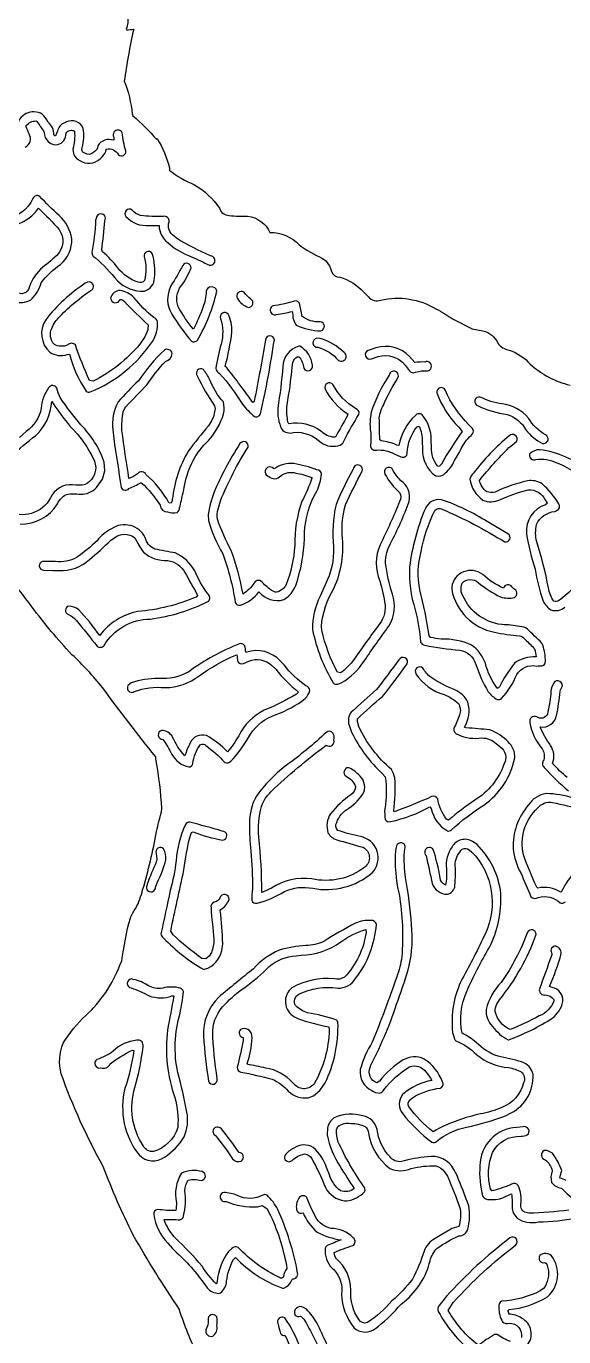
# Model space of a CAD drawing. Extents: x 1.4 to 96.1, y 1 to 80.1.
# Drawn here: x 26.88 to 30.58, y 17.11 to 26.14 of the extents above; entities that cross this region are included whole.
import ezdxf

# ---------------------------------------------------------------- set-up
doc = ezdxf.new("R2010")
doc.units = 0
doc.linetypes.add('0', pattern=[0])
doc.layers.add('1', color=7, linetype='0')

msp = doc.modelspace()

# ---------------------------------------------------------------- linework, layer by layer
at = {"layer": '1'}
msp.add_line((29.018742, 23.874741), (29.018721, 23.874695), dxfattribs=at)
for points in [[(27.573996, 26.211836, -0.136715), (27.565586, 26.123505), (27.56633, 26.118622, 0.022828), (27.616455, 26.122543, 0.021936), (27.551828, 25.763855, -0.074133), (27.605558, 25.538834), (27.61096, 25.525925, -0.034416), (27.775463, 25.362061), (27.776585, 25.365555), (27.776264, 25.369781), (27.778543, 25.368225, -0.068359), (27.863665, 25.166336), (27.863527, 25.156525), (27.860426, 25.15126, 0.065765), (28.036047, 25.050537, -0.106615), (28.208355, 24.889069, 0.341248), (28.274265, 24.838654, 0.035275), (28.402304, 24.834045, -0.26087), (28.556194, 24.721115, -0.21022), (28.757906, 24.636108, 0.0537), (28.917889, 24.54274, -0.211131), (28.979578, 24.45137, 0.297869), (29.037178, 24.41246, -0.147378), (29.201176, 24.310837), (29.235268, 24.277603, 0.310414), (29.319668, 24.254028, -0.197984), (29.70063, 24.194931, -0.034223), (29.819225, 24.12236), (29.950712, 24.057587), (30.024897, 24.042953, -0.232109), (30.127592, 23.957962, 0.186867), (30.206472, 23.909744, -0.133655), (30.350386, 23.813843, 0.128986), (30.625219, 23.66925, -0.207)], [(26.868809, 25.308853, 0.444229), (26.89501, 25.400482, -0.037834), (26.873425, 25.456589, -0.242244), (26.943722, 25.490005), (26.948982, 25.486603, -0.003626), (27.000141, 25.411652, 0.462424), (27.091066, 25.326843, 0.345297), (27.149811, 25.405321, -0.418769), (27.20825, 25.419632, -0.081914), (27.197704, 25.295425, 0.216633), (27.224771, 25.229507), (27.26025, 25.208847, 0.345736), (27.39817, 25.242279, 0.199873), (27.427147, 25.29538, -0.362128), (27.51083, 25.256195, 0.6894), (27.562422, 25.283615, -0.047567), (27.536224, 25.409409, 1.012296), (27.478489, 25.379425, -0.058612), (27.478624, 25.356613, 0.365388), (27.368525, 25.318741, -0.287198), (27.341902, 25.275482, -0.390208), (27.28006, 25.268162, -0.512257), (27.261812, 25.305817, 0.111752), (27.268559, 25.43927, 0.419608), (27.152411, 25.483101), (27.138857, 25.477827, 0.250154), (27.090605, 25.420025), (27.083851, 25.404003), (27.077021, 25.388016, -0.561578), (27.066801, 25.395432, 0.195906), (27.027094, 25.482315, 0.055014), (26.985699, 25.537476, 0.53183), (26.8106, 25.45137, 0.054291)], [(26.787695, 24.243118, 0.191928), (26.906807, 24.256653, 0.138841), (26.978323, 24.374069, -0.087755), (27.112614, 24.501099, 0.220093), (27.190319, 24.678146, 0.170771), (27.102375, 24.837418, -0.023384), (26.967859, 24.971664, 0.481839), (26.921759, 24.955429, -0.282898), (26.729586, 24.819815)], [(26.726608, 24.756622, 0.214185), (26.960541, 24.887939, -0.024686), (27.102667, 24.741486, -0.361575), (27.086594, 24.563309, -0.014791), (26.973175, 24.467819, 0.129025), (26.890654, 24.328232, -0.507195), (26.796669, 24.318008, -0.069216)], [(26.833998, 22.710051, 0.271838), (27.091166, 22.851044, -0.165432), (27.152035, 22.914383, -0.097345), (27.249376, 22.916016, 0.223253), (27.359715, 22.963242), (27.400917, 23.019379), (27.417011, 23.078094), (27.41217, 23.138504, 0.11839), (27.252153, 23.3939, -0.030141), (27.109135, 23.583847, -0.068944), (27.087145, 23.648438, 0.59652), (27.029974, 23.650055, 0.144644), (26.97863, 23.508789, -0.1945), (26.875412, 23.349197), (26.828079, 23.307983, 0.060798)], [(26.626011, 23.017563, -0.062366), (26.941032, 23.321392, 0.199056), (27.050932, 23.556641), (27.054541, 23.554306, 0.054369), (27.227116, 23.331696, -0.073336), (27.345934, 23.14473), (27.354578, 23.100479, -0.285827), (27.281887, 22.983429, -0.11424), (27.194935, 22.98201, 0.314948), (27.043079, 22.891876, -0.423489), (26.744036, 22.803263, -0.120133)], [(30.745995, 22.39653, -0.097315), (30.545925, 22.180771, -0.160311), (30.513851, 22.178528, -0.12202), (30.476376, 22.270065, 0.028872), (30.395809, 22.58902, -0.112625), (30.394087, 22.707642, -0.259222), (30.519827, 22.798315), (30.530098, 22.802895, 0.554235), (30.547588, 22.850311, 0.08339), (30.432486, 22.98793, 0.189769), (30.332056, 23.008209, 0.055692), (30.108744, 22.931564, -0.14124), (30.05051, 22.932953, -0.170627), (30.001078, 23.012039, -0.025107), (30.204042, 23.238297, 0.024968), (30.255981, 23.280396, 0.903201), (30.205639, 23.318665, 0.058562), (29.959618, 23.061676, 0.142764), (29.933607, 23.020563, 0.2046), (30.024488, 22.875992, 0.218984), (30.141903, 22.878464, -0.039571), (30.336617, 22.947723, -0.309901), (30.453636, 22.876534, -0.017436), (30.468916, 22.853683), (30.456625, 22.843033, 0.358515), (30.325533, 22.644241, 0.040843), (30.384344, 22.399323, 0.036903), (30.439461, 22.180023, 0.137489), (30.493643, 22.118698, 0.266309), (30.590088, 22.137894, 0.097316)], [(30.754166, 23.073288, 0.148248), (30.417768, 23.222672, 0.226057), (30.347616, 23.193745), (30.346872, 23.191206), (30.346344, 23.188614, 0.595865), (30.390251, 23.155273, -0.15655), (30.534018, 23.132843, -0.127484), (30.77845, 22.958176, -0.114461)], [(28.060629, 16.973923, -0.036169), (27.931255, 17.294205, -0.01521), (27.613201, 17.807587, -0.027947), (27.406689, 18.280441, -0.040897), (27.116207, 18.918808, -0.155666), (27.129757, 19.130463, -0.074651), (27.286737, 19.321503, 0.114139), (27.521444, 19.668091), (27.535437, 19.698868, -0.036979), (27.593424, 19.99353, -0.070127), (27.631596, 20.062378, 0.06723), (27.677828, 20.187637, 0.031005), (27.773487, 20.591324, -0.009912), (27.808834, 20.726044), (27.81115, 20.748718, 0.028056), (27.77072, 21.079063), (27.769478, 21.09211), (27.768326, 21.105167, -0.009805), (27.401211, 21.583435, 0.034527), (27.190735, 21.809937, -0.028742), (26.914946, 22.139771, 0.011318), (26.188459, 23.050674, -0.054543)], [(30.60659, 20.964035, -0.045204), (30.504967, 21.060638, 0.245567), (30.490772, 21.183685, -0.051924), (30.419302, 21.311417, 0.391549), (30.532602, 21.390579, 0.02791), (30.556614, 21.557404, -0.029462), (30.572447, 21.595001, 0.912662), (30.508005, 21.604507, 0.12799), (30.492281, 21.53804, -0.026876), (30.469557, 21.400223, -0.505488), (30.395687, 21.382126, 0.620598), (30.34856, 21.341003, 0.136114), (30.432882, 21.161432, -0.1971), (30.445383, 21.084072, 0.45636), (30.447327, 21.032745, 0.034797), (30.614405, 20.870773, -0.050944)], [(30.647968, 20.821136, 0.071495), (30.461502, 20.852434, 0.212729), (30.338125, 20.773474, 0.190621), (30.233465, 20.471375, 0.099087), (30.285492, 20.304893, 0.001136), (30.35597, 20.140656, 0.401263), (30.406012, 20.136703, -0.255764), (30.557318, 20.099182, 0.324679), (30.593157, 20.106689, 0.008634)], [(30.661924, 20.321671, 0.049587), (30.56739, 20.177612), (30.561689, 20.172134, 0.192469), (30.403688, 20.200836), (30.395456, 20.20668, -0.022705), (30.304216, 20.429962, -0.269772), (30.401941, 20.751123, -0.286524), (30.504143, 20.79071, -0.003715), (30.705555, 20.744247, 0.461067)], [(30.617996, 17.979034, -0.021938), (30.341173, 17.958282), (30.322975, 17.963089, -0.43171), (30.287226, 18.020935, 0.123802), (30.268845, 18.149689, 0.399242), (30.222525, 18.158173, -0.023342), (30.099613, 18.114166), (30.087027, 18.113785), (30.075836, 18.126541, -0.153948), (30.090717, 18.377701, -0.293016), (30.287682, 18.489054, 0.050624), (30.33075, 18.498611, 0.825638), (30.301701, 18.554138), (30.257561, 18.550583, 0.394707), (30.003893, 18.285866, 0.086727), (30.024734, 18.073395, 0.279624), (30.069389, 18.05336, 0.152115), (30.180735, 18.073624), (30.221739, 18.091278, -0.055087), (30.226103, 17.988098, 0.346894), (30.328291, 17.897812, 0.094928), (30.408018, 17.898056, 0.045404), (30.668581, 17.926453, 0.201551)], [(30.599449, 18.184662, 0.086613), (30.555229, 18.199722, -0.02647), (30.568825, 18.253464, 0.081395), (30.503597, 18.371506, 0.214786), (30.447147, 18.390137, 0.722141), (30.454079, 18.327744, -0.170457), (30.502218, 18.250504, 0.149708), (30.49791, 18.170914, 0.222107), (30.565374, 18.132126, 0.031027), (30.670584, 18.038773, -0.4681)], [(30.214077, 17.074615, -0.062285), (30.122463, 17.12204), (30.113747, 17.123032), (30.105099, 17.121552, 0.035516), (29.993858, 17.047928, -0.099353), (29.785604, 17.28746), (29.819088, 17.34256, -0.046379), (30.252068, 17.740967, 0.9182), (30.210987, 17.78775, 0.046035), (29.774029, 17.385986), (29.722666, 17.321136, 0.332846), (29.716497, 17.281555, 0.110772), (29.983324, 16.975754, 0.339189)], [(30.329283, 17.046185, 0.481372), (30.291544, 17.234928, 0.145803), (30.20405, 17.262375, -0.037991), (30.19836, 17.290848), (30.20471, 17.294342, 0.112865), (30.469154, 17.38176, 0.395081), (30.497656, 17.664261, 0.354622), (30.417727, 17.66765, 0.700202), (30.452034, 17.618103, -0.258039), (30.468636, 17.599136, -0.200888), (30.453693, 17.453186), (30.441563, 17.439087), (30.419962, 17.423187, -0.103522), (30.153917, 17.351944, 0.352444), (30.134617, 17.310257, 0.139617), (30.160721, 17.208725, 0.258802), (30.206486, 17.200354, -0.46544), (30.290678, 17.102583, -0.459959)]]:
    msp.add_lwpolyline(points, format="xyb", dxfattribs=at)
for points in [[(28.17137, 24.509796, 0.539147), (28.1472, 24.560944, -0.035677), (27.911877, 24.681534), (27.894979, 24.69603, -0.343163), (27.860664, 24.794882, 0.563212), (27.818779, 24.831268, -0.032242), (27.664026, 24.838211, -0.157228), (27.605305, 24.876066, 0.879635), (27.563286, 24.830475, 0.224211), (27.723228, 24.768921), (27.752254, 24.768738), (27.791555, 24.769135, 0.235796), (27.852533, 24.651215, 0.099503), (28.015862, 24.552994, -0.001615), (28.138721, 24.496368, 0.309722)], [(27.689844, 24.317614, 0.327498), (27.760305, 24.407181, 0.104154), (27.744064, 24.577286, 0.797519), (27.687691, 24.554153, -0.146384), (27.690315, 24.390961, -0.383422), (27.646662, 24.379501, -0.16471), (27.507977, 24.47699, 0.045108), (27.401754, 24.587982), (27.397291, 24.600754, 0.001227), (27.417053, 24.801224, 1.289105), (27.357073, 24.818604), (27.354099, 24.806824, -0.027816), (27.328335, 24.582047, 0.320742), (27.352497, 24.54686, -0.039962), (27.504749, 24.388489, 0.218666)], [(28.034386, 23.967178, 0.205044), (28.055593, 23.979767, 0.082022), (28.189474, 24.317841, 0.800818), (28.115259, 24.315506, -0.113437), (28.092171, 24.203354, -0.040991), (28.027775, 24.053894, -0.041767), (27.923687, 24.207809, -0.268099), (27.943857, 24.352371, 0.06531), (28.012318, 24.476868, 0.777679), (27.954399, 24.494598, -0.026772), (27.873428, 24.354126, 0.263118), (27.87908, 24.1577, 0.032994), (28.015451, 23.970703, 0.157142)], [(27.317413, 23.621552, 0.147531), (27.745926, 23.970331, 0.147824), (27.781067, 24.103998, 0.300743), (27.754282, 24.13501, -0.066121), (27.618263, 24.272995, 0.14453), (27.523458, 24.322159, 0.338108), (27.457491, 24.268204, 0.819887), (27.52268, 24.259125, -0.294702), (27.541681, 24.253464), (27.552376, 24.245773, 0.021436), (27.716967, 24.084442), (27.714346, 24.04921), (27.693455, 24.001572), (27.658995, 23.951035, -0.103869), (27.335844, 23.695526), (27.3127, 23.699707, -0.026766), (27.214184, 23.945755, 0.444478), (27.16127, 23.945572, -0.241749), (27.06955, 23.94928, -0.3177), (27.05176, 24.059875, -0.123999), (27.107763, 24.142349, -0.060567), (27.33127, 24.327757, 0.763456), (27.299019, 24.378799), (27.282757, 24.371246, 0.081593), (27.009586, 24.119431, 0.369297), (27.03775, 23.896057, 0.243284), (27.158453, 23.880447), (27.172712, 23.882813, 0.083274), (27.289225, 23.62669, 0.242367)], [(28.407776, 24.204391, 0.749656), (28.424644, 24.261963, -0.075838), (28.377142, 24.309328, 0.850643), (28.333015, 24.266205, 0.189206)], [(28.776646, 24.144699, 0.045011), (28.759407, 24.233002, 0.407209), (28.716574, 24.245041, -0.054149), (28.577646, 24.216461, 1.00578), (28.6021, 24.15654, 0.033344), (28.708275, 24.176407, -0.15475), (28.712847, 24.13205, -0.037507), (28.732073, 24.088013), (28.737217, 24.083237, 0.117187), (28.907789, 24.043503, 0.850956), (28.902494, 24.104996, -0.18658)], [(28.491577, 23.471252, 0.018267), (28.586363, 23.98175, 0.879991), (28.524229, 23.979431, -0.008203), (28.447386, 23.555817), (28.438166, 23.548769, 0.013182), (28.261219, 23.784817), (28.25444, 23.791563), (28.247541, 23.798187, 0.036093), (28.293798, 24.037796, 0.113404), (28.267937, 24.158264, 0.854871), (28.214563, 24.127213, -0.150739), (28.218908, 23.950195, 0.019461), (28.182249, 23.783585, 0.234943), (28.207876, 23.749725, -0.046431), (28.366295, 23.537704, 0.062498), (28.449047, 23.452667, 0.443856)], [(28.886499, 23.929367, -0.153426), (29.028183, 23.839464, 1.014518), (29.067696, 23.8927, 0.123779), (28.902977, 23.990082), (28.87911, 23.991461, 0.969154)], [(27.956711, 22.925095), (27.969276, 22.984695, -0.159987), (28.133747, 23.288162, 0.104729), (28.236765, 23.470825, 0.111269), (28.234734, 23.552643, -0.096332), (28.139618, 23.709854, 0.05094), (28.097452, 23.775787, 0.843861), (28.054205, 23.731888, 0.029069), (28.172609, 23.526236, -0.198588), (28.174423, 23.485138, -0.116385), (28.131231, 23.387527, 0.011868), (27.993765, 23.215149, 0.105093), (27.882826, 22.880253, -0.006206), (27.875854, 22.85376), (27.859436, 22.856781, 0.093929), (27.702152, 23.050613, 0.559906), (27.643188, 23.057739, -0.069992), (27.583897, 23.024536, -0.007599), (27.535547, 23.355591, -0.060631), (27.544817, 23.484756), (27.554663, 23.509995), (27.561449, 23.519987, -0.002152), (27.709797, 23.672958, -0.037071), (27.835342, 23.832245, 0.324444), (27.882254, 23.887085, 0.524132), (27.827776, 23.910248, 0.054272), (27.649654, 23.699005, 0.016844), (27.508362, 23.553131, 0.15669), (27.473656, 23.359558), (27.478506, 23.301224, -0.004173), (27.528997, 22.962128, 0.5296), (27.58371, 22.955307, 0.026358), (27.665321, 22.996002), (27.669044, 22.995148, -0.068542), (27.79846, 22.839783, 0.386886), (27.850681, 22.79483, 0.154596), (27.915129, 22.791473, 0.248694), (27.932877, 22.822189, 0.015795)], [(29.040619, 23.254761, 0.226504), (29.066898, 23.287598, -0.018757), (29.169582, 23.46637, 0.397445), (29.147116, 23.507828, -0.137392), (28.99021, 23.672607, 0.868201), (28.936972, 23.641052, 0.128406), (29.092039, 23.469955), (29.089588, 23.45546, 0.007534), (29.01005, 23.313965), (29.000101, 23.309402, -0.18005), (28.907812, 23.350739, 0.200615), (28.688379, 23.40239, -0.232799), (28.676973, 23.435226, -0.09447), (28.67985, 23.566071, 0.016367), (28.713411, 23.823853, -0.169195), (28.744181, 23.863968), (28.756296, 23.864212, -0.158455), (28.789778, 23.785507, 0.904641), (28.848642, 23.80629, 0.243416), (28.76236, 23.936646), (28.756271, 23.937195, 0.34307), (28.645063, 23.795151, -0.016279), (28.610224, 23.50972, 0.131647), (28.63711, 23.364807, 0.311128), (28.718643, 23.342646, -0.2203), (28.909216, 23.272217, 0.236889)], [(29.559404, 23.758026, -0.110761), (29.642595, 23.766573, 1.150582), (29.62355, 23.828064, 0.060023), (29.555168, 23.823654), (29.519274, 23.865723, 0.275134), (29.287289, 23.926773), (29.23263, 23.908415, 0.999824), (29.256985, 23.85083), (29.302645, 23.86618, -0.302597), (29.488541, 23.807266), (29.516943, 23.768433, 0.408263)], [(29.882462, 23.242981, -0.090221), (29.953529, 23.332108, 0.347314), (29.951248, 23.370819, -0.078207), (29.779421, 23.599167), (29.766323, 23.631943, 0.92192), (29.70656, 23.614349, 0.103923), (29.857821, 23.378723), (29.882326, 23.350006, 0.030013), (29.739033, 23.124592, -0.021459), (29.724649, 23.108505), (29.712854, 23.110504, -0.191106), (29.67, 23.238358), (29.667675, 23.290466, 0.187717), (29.605244, 23.464294, 0.418965), (29.55917, 23.458908, 0.164838), (29.445417, 23.252838), (29.430639, 23.25499, 0.078813), (29.322992, 23.284561), (29.313789, 23.292419, -0.007982), (29.310148, 23.442245, -0.089871), (29.337925, 23.529404, -0.038939), (29.440395, 23.722595, 1.089231), (29.37781, 23.737595, 0.065982), (29.254498, 23.482544, 0.09283), (29.249817, 23.349884, -0.036021), (29.249292, 23.245834, 0.466645), (29.29196, 23.221283, -0.136309), (29.412632, 23.194672), (29.458485, 23.174316, 0.54467), (29.503393, 23.201675, -0.169545), (29.57119, 23.381592), (29.585073, 23.38591, -0.101753), (29.605654, 23.279282), (29.607958, 23.228912, 0.254277), (29.699224, 23.043198, 0.28806), (29.765862, 23.062973, 0.123565), (29.828037, 23.147842, 0.00145)], [(30.468372, 23.278946, 0.456692), (30.457106, 23.324875, -0.126926), (30.33844, 23.441833, 0.192447), (30.156725, 23.539032, -0.088095), (30.006351, 23.586533, 0.951413), (29.990738, 23.524902, 0.067937), (30.191458, 23.466721, -0.194439), (30.320623, 23.360672, 0.122437), (30.436157, 23.26651, 0.300689)], [(28.353168, 22.152344, 0.149461), (28.480143, 22.243286, 0.30375), (28.652697, 22.189859, 0.209881), (28.747322, 22.32959, 0.078814), (28.793493, 22.651978, -0.115279), (28.879488, 22.937424, 0.063867), (28.912403, 23.054581, 0.370679), (28.879267, 23.085358, 0.038901), (28.721195, 23.128464, 0.181209), (28.58503, 23.091095), (28.580334, 23.09346, 1.387641), (28.548901, 23.039185, 0.445599), (28.630486, 23.043839, -0.228916), (28.734898, 23.062637, -0.068634), (28.844051, 23.031158), (28.845369, 23.027512, -0.038859), (28.776632, 22.868195, 0.090859), (28.726992, 22.561831, -0.075609), (28.668114, 22.292744, -0.213857), (28.601456, 22.241207, -0.182947), (28.564798, 22.255081, -0.054519), (28.494013, 22.317871, 0.451069), (28.446712, 22.302338, -0.084064), (28.370646, 22.228134, 0.042574), (28.289156, 22.527237, -0.038676), (28.19446, 22.74324, -0.116238), (28.198557, 22.814423), (28.215242, 22.871155, -0.045027), (28.40546, 23.241501, 0.828952), (28.34918, 23.266098, 0.043525), (28.169077, 22.926041), (28.142729, 22.847412), (28.130247, 22.777222), (28.13241, 22.735138, 0.059652), (28.230482, 22.505219, -0.052878), (28.31604, 22.170807, 0.378917)], [(29.023369, 21.607101), (29.048019, 21.616348, 0.122356), (29.205767, 21.766144, -0.0104), (29.376213, 22.007385, 0.216163), (29.401098, 22.227509, -0.044134), (29.352747, 22.442032, -0.136892), (29.38764, 22.576904, 0.031301), (29.516191, 22.866852, 0.320438), (29.457069, 23.010437, -0.088694), (29.400797, 23.089643, 0.926073), (29.348618, 23.05484, 0.08189), (29.44804, 22.929626, -0.278008), (29.450531, 22.86644, -0.022672), (29.315033, 22.568146, 0.20005), (29.313475, 22.318527, -0.029587), (29.350471, 22.152267, -0.190421), (29.302668, 22.009003, 0.011643), (29.125868, 21.763199, -0.060258), (29.04155, 21.683777), (29.022224, 21.689041, -0.068337), (28.913389, 21.97789), (28.91073, 22.005142, -0.113436), (28.996506, 22.267365, 0.141851), (29.053686, 22.635559, -0.080281), (29.077307, 22.843063, -0.013502), (29.192904, 23.07753, 1.099181), (29.129707, 23.088516, 0.026954), (29.011631, 22.844406, 0.076805), (28.994236, 22.552505, -0.127718), (28.937378, 22.292709), (28.90243, 22.213379, 0.126963), (28.849701, 21.983063, 0.08656), (28.992964, 21.6147, 0.269001)], [(30.15213, 21.508148, 0.094937), (30.257368, 21.672226, -0.320403), (30.393991, 21.731705, 0.038734), (30.438898, 21.735077, 0.361587), (30.455315, 21.776596, 0.10348), (30.431328, 21.890001, -0.000923), (30.330503, 21.98735, 0.134551), (30.278563, 22.004013, 0.047413), (30.154739, 22.016998, -0.287224), (29.875673, 22.2435, -0.144369), (29.88133, 22.304062, -0.400574), (29.992456, 22.306549, 0.052686), (30.146549, 22.208649, 0.143121), (30.242697, 22.204927, 0.649968), (30.237335, 22.264648), (30.230721, 22.270401), (30.224564, 22.276642, 0.664447), (30.166565, 22.269669, -0.085609), (30.023048, 22.363098, 0.573215), (29.809399, 22.276533), (29.80937, 22.258953, 0.305646), (30.104221, 21.96492, 0.038161), (30.276636, 21.940985, -0.15266), (30.318041, 21.91337, -0.01083), (30.380981, 21.849854, -0.032794), (30.390871, 21.794891, 0.17347), (30.242872, 21.751816, 0.051806), (30.139566, 21.589235, -0.29267), (30.122366, 21.579437, -0.096711), (30.041384, 21.751572, 0.154915), (29.94659, 21.875961, 0.114036), (29.737633, 21.917572, -0.028985), (29.66235, 21.929001), (29.653456, 21.941605, 0.026318), (29.589964, 22.256866, -0.119949), (29.598883, 22.52121, -0.069686), (29.693186, 22.804718, -0.332091), (29.743818, 22.813477, -0.03901), (30.17532, 22.587099, 0.821907), (30.197363, 22.643539), (30.054741, 22.727234, 0.05733), (29.739084, 22.878723, 0.353585), (29.625546, 22.813339, 0.065155), (29.518608, 22.415344, 0.096553), (29.558361, 22.119385, -0.037854), (29.595284, 21.897186, 0.272247), (29.624014, 21.874908, 0.031965), (29.864599, 21.842072, -0.281236), (29.975489, 21.743042, 0.052292), (30.061525, 21.554489, 0.101895), (30.12203, 21.501297, 0.264126)], [(27.411989, 21.874084, -0.25897), (27.731165, 22.055649, 0.083421), (28.131933, 22.177917, 0.471841), (28.127234, 22.228912, -0.052123), (28.037445, 22.388138, 0.161382), (27.902908, 22.511263, -0.001074), (27.762556, 22.537476, -0.241018), (27.696012, 22.618378, 0.44745), (27.463789, 22.678646, 0.107251), (27.364416, 22.595827, -0.041792), (27.223049, 22.479706, -0.150664), (27.077244, 22.452332, -0.003959), (26.988598, 22.453598, 0.869297), (26.99568, 22.391937), (27.059944, 22.390106), (27.101368, 22.389709, 0.193142), (27.312105, 22.465302, 0.013178), (27.4592, 22.599289), (27.483051, 22.61647, -0.353637), (27.623241, 22.615356, 0.023766), (27.683485, 22.516754, 0.198183), (27.852066, 22.459686, -0.232953), (27.969051, 22.377106, 0.004268), (28.057564, 22.218918), (28.047192, 22.206482, -0.077829), (27.643705, 22.107117, 0.182647), (27.382427, 21.943054, 0.035524), (27.237144, 22.118958, 0.161993), (27.167538, 22.145525, 0.715506), (27.166136, 22.086395, -0.123349), (27.220243, 22.047956, 0.002197), (27.365112, 21.868164, 0.44635)], [(28.024979, 21.058945, -0.145033), (28.077642, 21.190887, -0.293837), (28.114702, 21.184036, -0.043067), (28.245083, 21.067245, 0.362372), (28.286686, 21.076096), (28.302814, 21.090927, 0.046394), (28.421881, 21.261581, -0.166521), (28.598063, 21.396667, 0.076216), (28.79888, 21.507462, 0.116815), (28.830912, 21.562653, 0.327982), (28.804594, 21.594696, -0.076728), (28.653065, 21.740204), (28.625996, 21.767899, 0.295804), (28.396702, 21.826294), (28.389105, 21.827362, 0.066684), (28.380983, 21.8741, 0.323483), (28.345875, 21.884735, 0.064941), (27.995985, 21.692383, -0.158745), (27.787088, 21.646271, 0.081095), (27.599186, 21.615454), (27.588758, 21.607901, 1.033489), (27.6199, 21.555008, -0.118042), (27.832983, 21.582596, 0.153947), (28.06756, 21.664108, -0.047576), (28.319708, 21.807693), (28.328543, 21.808319, 0.014681), (28.332926, 21.764664, 0.403125), (28.37369, 21.749817), (28.409405, 21.76474, -0.302701), (28.570108, 21.734711), (28.595718, 21.710129, 0.049923), (28.752367, 21.550766), (28.738602, 21.538406, -0.047368), (28.515301, 21.427277, 0.157635), (28.341028, 21.251175, -0.058426), (28.263203, 21.139755, 0.084682), (28.117975, 21.251816, 0.379658), (28.006046, 21.202454, 0.043941), (27.970036, 21.112595, -0.091768), (27.884993, 21.241791, 0.26075), (27.808781, 21.28804, 0.858265), (27.816954, 21.225327, -0.063443), (27.879717, 21.120758, 0.204772), (27.995949, 21.035492, 0.330534)], [(29.807463, 20.601471, -0.050485), (30.030935, 20.772324, 0.189018), (30.24445, 21.097748, 0.234219), (30.197611, 21.208817, 0.125407), (30.072767, 21.290665, 0.018311), (29.908695, 21.304449, -0.047886), (29.897982, 21.31076, 0.205356), (29.921476, 21.481384, 0.186048), (29.830885, 21.56752, -0.048776), (29.666666, 21.652649, -0.093251), (29.610886, 21.717728, 0.883025), (29.563084, 21.678116, 0.179858), (29.756985, 21.534897, -0.092271), (29.855106, 21.472641, -0.239794), (29.863089, 21.394363, -0.043051), (29.824009, 21.301193, 0.406755), (29.853426, 21.259079, 0.150748), (30.018156, 21.236343, -0.180267), (30.11643, 21.196625), (30.140793, 21.176163, -0.397481), (30.169598, 21.054337, -0.16739), (29.968872, 20.805954, 0.031752), (29.787664, 20.669464), (29.774389, 20.674988, -0.11787), (29.712637, 20.816513, 0.398865), (29.671093, 20.831009, -0.018521), (29.4149, 20.727432), (29.409887, 20.732071, 0.048446), (29.417337, 20.960114, 0.084104), (29.394606, 21.019211, -0.111616), (29.168322, 21.315323), (29.158682, 21.349533), (29.160406, 21.366989, -0.024013), (29.33193, 21.522079, 0.015353), (29.502892, 21.746796, 0.975517), (29.445448, 21.773867, -0.000833), (29.291508, 21.570385, -0.000481), (29.116657, 21.413269, 0.238236), (29.101171, 21.324905), (29.118635, 21.275711, 0.091858), (29.33263, 20.988022), (29.35033, 20.967682, -0.087253), (29.347492, 20.74707, 0.057018), (29.35161, 20.673843, 0.336615), (29.388096, 20.659271, 0.072906), (29.659258, 20.760834), (29.666895, 20.748917, 0.20474), (29.77949, 20.594543, 0.244368)], [(28.467892, 20.096588, 0.075118), (28.655996, 20.176483, -0.163366), (28.851114, 20.198959, 0.226473), (29.261257, 20.306005, 0.597347), (29.179947, 20.555439, -0.031239), (29.023508, 20.598434, -0.377315), (29.016548, 20.653534, -0.19488), (29.100451, 20.750992, 0.108176), (29.203602, 20.861557, 0.325478), (29.16568, 20.983978, 0.122204), (29.097229, 21.030382, 0.761315), (29.080988, 20.972305, -0.171445), (29.146667, 20.901779, -0.256429), (29.113358, 20.843674, 0.068041), (28.973846, 20.713322, 0.217786), (28.95616, 20.582628, 0.211481), (29.016251, 20.533768, -0.001472), (29.198481, 20.481718, -0.542058), (29.210184, 20.345459, -0.224736), (28.844875, 20.264236, 0.18395), (28.565994, 20.200302, -0.023338), (28.499317, 20.170364, 0.030068), (28.478455, 20.551971, -0.077174), (28.497303, 20.762344, -0.112945), (28.562378, 20.864685, -0.030956), (28.944715, 21.186417, 0.77369), (28.996096, 21.222107, 0.480964), (28.964001, 21.283434, 0.147238), (28.947304, 21.276596, -0.032347), (28.661562, 21.041672, 0.069564), (28.462143, 20.834778, 0.136918), (28.415747, 20.645554, 0.039826), (28.424759, 20.456238, -0.017144), (28.436317, 20.19545, 0.057528), (28.430489, 20.115479, 0.382653)], [(28.105549, 19.640762, 0.285444), (28.223745, 19.770905), (28.23032, 19.817078, 0.030483), (28.212715, 20.046219), (28.217991, 20.052124, 0.15034), (28.274359, 20.121552, 0.939104), (28.210043, 20.131989, -0.29259), (28.171051, 20.104279, 0.362701), (28.14962, 20.063828, 0.00751), (28.169739, 19.845901, -0.085606), (28.15258, 19.755264), (28.137032, 19.731857), (28.114994, 19.713348), (28.086248, 19.7146, -0.036026), (27.888481, 19.879135), (27.871525, 19.903025, -0.003486), (27.963242, 20.325623, -0.035231), (28.007183, 20.562103), (28.016088, 20.584747), (28.025566, 20.58728, 0.04293), (28.231365, 20.530594, 0.929205), (28.226707, 20.593763, 0.00292), (28.003134, 20.655298, 0.247466), (27.973036, 20.639236, 0.093935), (27.909243, 20.388718, -0.035776), (27.867678, 20.183563, -0.002402), (27.804174, 19.884979, 0.24081), (27.821966, 19.855881, 0.07088), (28.099234, 19.639458, 0.050816)], [(29.704687, 18.453827, -0.121184), (29.911186, 18.552307, 0.038916), (30.180906, 18.631149), (30.219446, 18.650665, 0.296836), (30.370008, 18.914322, 0.276881), (30.291641, 19.002365, 0.021162), (30.128672, 19.041519, -0.114925), (29.978109, 19.136551, 0.055872), (29.880867, 19.199509, -0.153169), (29.912922, 19.486664, -0.02934), (30.067881, 19.788895, 0.131331), (30.147982, 20.162556, 0.175049), (29.981701, 20.502258), (29.951942, 20.522339, 0.424456), (29.812891, 20.485519, 0.192283), (29.772558, 20.332779, -0.057569), (29.767424, 20.220596, -0.298429), (29.728878, 20.272049, 0.03875), (29.682194, 20.465881, 1.095665), (29.632582, 20.425491, -0.004033), (29.675287, 20.231598, 0.31856), (29.779289, 20.157791, 0.335899), (29.831856, 20.218597, 0.036316), (29.83268, 20.373428, -0.15125), (29.882647, 20.46875, -0.341334), (29.929991, 20.463547), (29.949326, 20.448639, -0.309609), (30.041309, 19.886719, -0.020056), (29.881504, 19.574036, 0.145419), (29.81596, 19.204885, 0.048527), (29.832462, 19.151566), (29.837564, 19.147308, -0.100865), (29.980982, 19.052917, 0.164124), (30.202387, 18.963181, -0.071741), (30.288319, 18.933762, -0.33618), (30.304794, 18.857086, -0.247051), (30.155384, 18.688339, -0.058919), (30.007511, 18.642944, 0.066449), (29.703506, 18.533449), (29.692953, 18.526566), (29.68256, 18.51944, -0.067854), (29.513247, 18.693314, -0.347321), (29.523275, 18.739761), (29.538614, 18.754517, -0.11348), (29.731522, 18.821091, 0.434757), (29.74621, 18.864594, 0.155529), (29.619461, 19.021637, 0.259246), (29.475397, 19.01506, 0.088933), (29.310335, 18.869614), (29.293007, 18.857758, -0.435415), (29.246424, 18.964462), (29.251795, 18.979736, 0.042555), (29.439119, 19.42804, 0.021352), (29.517139, 19.665936, 0.079871), (29.531963, 19.947144, 0.032009), (29.491043, 20.272552, -0.042003), (29.482828, 20.450058), (29.486919, 20.468781, 1.169736), (29.426168, 20.483719), (29.421352, 20.460083, 0.072932), (29.446644, 20.157562, -0.06268), (29.465221, 19.726791, -0.047333), (29.430458, 19.587936, -0.01234), (29.26194, 19.137863, 0.072126), (29.178989, 18.950058, 0.333204), (29.258011, 18.805664, 0.158997), (29.314053, 18.786652, 0.209754), (29.340683, 18.809143, -0.095072), (29.518845, 18.966919, -0.35842), (29.631315, 18.933167, -0.054168), (29.671537, 18.873947, 0.140759), (29.47047, 18.776627, 0.359714), (29.471529, 18.644241, 0.062578), (29.672878, 18.4478, 0.278711)], [(27.779373, 20.237305, 0.049652), (27.838221, 20.395844, 0.156478), (27.822241, 20.47142, 0.789231), (27.771053, 20.438644, -0.184917), (27.764631, 20.361755, 0.034133), (27.703705, 20.207703, 1.000958), (27.767424, 20.20575, -0.02317)], [(28.82004, 18.7547), (28.855724, 18.768402), (28.900042, 18.804825), (28.936611, 18.856857, 0.120732), (29.02508, 19.27562), (29.021118, 19.283051), (29.01532, 19.289154, 0.052555), (28.815294, 19.340778, -0.118559), (28.732588, 19.389755, -0.443424), (28.756334, 19.468948, -0.156459), (29.023006, 19.510391, 0.269733), (29.14603, 19.576447, 0.147576), (29.289993, 19.949326, 0.394137), (29.252285, 19.977005, 0.125634), (29.146547, 19.958694, 0.018221), (28.927122, 19.832901, -0.109101), (28.802736, 19.80423, 0.055168), (28.620651, 19.772247, 0.114907), (28.442932, 19.644835, 0.004756), (28.203527, 19.448685, 0.218526), (28.098919, 19.180954, 0.028785), (28.133205, 18.866211, 0.881541), (28.192471, 18.884827, -0.03162), (28.161345, 19.215145, -0.189632), (28.246857, 19.400284, -0.060037), (28.382334, 19.514877, 0.039837), (28.550894, 19.660782, -0.1573), (28.736851, 19.734009), (28.771349, 19.738007, 0.153869), (29.045301, 19.830444, -0.084949), (29.217823, 19.914261), (29.21944, 19.89502, -0.153277), (29.070766, 19.587082, -0.203739), (28.99782, 19.574783, 0.156758), (28.70787, 19.513, 0.536152), (28.724358, 19.313263), (28.747303, 19.300766, 0.040091), (28.96121, 19.243942), (28.964321, 19.222412, -0.122723), (28.862745, 18.854904, -0.486557), (28.726246, 18.846191), (28.713564, 18.85704, 0.176467), (28.526878, 18.959137, 0.00655), (28.399384, 18.98558), (28.399149, 18.988846, 0.070189), (28.433512, 19.167664), (28.43117, 19.183762, 0.551105), (28.353235, 19.224976, 0.597659), (28.370419, 19.170364), (28.37182, 19.161194), (28.371498, 19.148819, -0.015155), (28.330252, 18.964935, 0.378087), (28.355959, 18.932022, -0.019047), (28.570639, 18.881882, -0.128448), (28.682062, 18.799759, 0.218857)], [(30.20698, 19.155533, 0.050546), (30.502811, 19.302383, 0.166846), (30.576784, 19.417633, 0.382436), (30.502542, 19.515366), (30.484697, 19.521496, 0.031401), (30.565266, 19.749088, 0.437029), (30.517435, 19.799822, 0.53958), (30.500841, 19.748001), (30.499649, 19.739277, 0.005057), (30.413185, 19.498795, 0.460845), (30.45429, 19.463348, -0.240284), (30.514429, 19.431107), (30.514244, 19.421753, -0.199944), (30.413349, 19.318848, -0.021704), (30.212296, 19.224426, -0.223333), (30.108892, 19.348923, -0.15415), (30.121309, 19.400101), (30.139034, 19.430695, 0.086202), (30.392067, 19.881989, 0.806459), (30.332602, 19.89595, -0.063363), (30.150972, 19.550232, 0.131024), (30.046625, 19.364044, 0.223961), (30.091181, 19.246704, 0.119796), (30.19956, 19.153948, 0.060609)], [(27.920452, 18.928513, -0.122849), (27.935793, 19.337326, 0.024501), (27.960108, 19.486633, 0.318077), (27.925404, 19.513809, 0.11989), (27.801311, 19.507385, -0.168206), (27.707872, 19.53363, 0.099389), (27.599529, 19.573683, 0.870559), (27.599186, 19.511688, -0.041316), (27.723284, 19.457642, 0.171197), (27.880241, 19.456913, -0.023187), (27.893875, 19.456606, 0.000734), (27.849487, 19.221878, 0.117418), (27.900795, 18.755661, -0.086364), (27.920488, 18.549408, -0.250105), (27.752375, 18.38327, -0.292113), (27.683905, 18.4207, -0.226044), (27.62496, 18.825333, 0.034607), (27.681629, 19.105162), (27.680674, 19.116692, 0.530954), (27.637417, 19.150925, 0.173493), (27.47517, 19.076828, -0.087925), (27.363052, 19.018829, 0.858025), (27.388117, 18.960724, 0.382304), (27.454111, 18.988571, -0.050505), (27.608212, 19.08345), (27.616911, 19.079971, -0.044267), (27.556082, 18.819031, 0.231674), (27.653425, 18.360031, 0.368194), (27.82823, 18.345016, 0.116771), (27.964165, 18.485229, 0.146382), (27.983713, 18.655853, 0.020378)], [(29.483208, 17.35051, 0.167099), (29.660154, 17.631088, -0.103927), (29.708712, 17.717911, -0.044364), (29.859352, 17.803177, 0.350417), (29.919947, 17.847839, 0.113694), (29.92697, 18.00946, 0.010608), (29.846394, 18.217834), (29.82506, 18.259537, 0.331737), (29.641439, 18.347031, 0.051168), (29.463104, 18.314743, -0.269525), (29.381763, 18.348846, -0.153841), (29.294552, 18.536453, 0.316341), (29.197519, 18.629044, 0.172173), (29.003344, 18.619507, 0.223286), (28.952259, 18.543884), (28.951174, 18.499344, 0.100235), (29.040968, 18.279968, 0.013587), (29.137434, 18.128571, -0.254925), (29.041458, 18.11319, -0.149675), (28.966633, 18.222504), (28.945087, 18.273651, 0.14), (28.8543, 18.411728, 0.299467), (28.720598, 18.40715, 0.104813), (28.658007, 18.357315, 0.820272), (28.70891, 18.322922, -0.14362), (28.795368, 18.366913, -0.256347), (28.843822, 18.335144, -0.037519), (28.938169, 18.135571, 0.230032), (29.069817, 18.043289), (29.08626, 18.043564, 0.151863), (29.208906, 18.105072, 0.310781), (29.201458, 18.144455, -0.045332), (29.027456, 18.449387, -0.088419), (29.013952, 18.534637), (29.0233, 18.555374, -0.218734), (29.115513, 18.577698, -0.104256), (29.213165, 18.55629, -0.193705), (29.236464, 18.511124, 0.205426), (29.383808, 18.26796, 0.222778), (29.529028, 18.267212, -0.072273), (29.700136, 18.284622, -0.188743), (29.760782, 18.243576), (29.779306, 18.213013, -0.021131), (29.867599, 17.988892, -0.109795), (29.858585, 17.866699, 0.095108), (29.796015, 17.844177), (29.740593, 17.811462), (29.695976, 17.785187, 0.188135), (29.618822, 17.696136, -0.046769), (29.538988, 17.504532, -0.052297), (29.396704, 17.354523, -0.075315), (29.228054, 17.204102, -0.347457), (29.168468, 17.225815, -0.16182), (29.113409, 17.42894, 0.222171), (29.014048, 17.643738, -0.144822), (28.999216, 17.687515, -0.038168), (29.128288, 17.735659, 0.524206), (29.129995, 17.789536, 0.194052), (28.978155, 17.853912, -0.230736), (28.870825, 17.932693, -0.031815), (28.810543, 18.066818, 0.613278), (28.750568, 18.05275, 0.204839), (28.742702, 17.972076, 0.399478), (28.784527, 17.962143, 0.113418), (28.880611, 17.82814, 0.087146), (29.046667, 17.774609, 0.00019), (28.949455, 17.735886, 0.272642), (28.936611, 17.696442, 0.224335), (28.998253, 17.567413, -0.224945), (29.050526, 17.400024, 0.163579), (29.133871, 17.170532, 0.374793), (29.283834, 17.164154, 0.056982), (29.441113, 17.310516), (29.461962, 17.330719)], [(28.356958, 18.317656, 0.736916), (28.342937, 18.378159, 0.016349), (28.222404, 18.539839), (28.213263, 18.546175, 1.116128), (28.179607, 18.494659, -0.027358), (28.298115, 18.332764, 0.316758)], [(28.202497, 17.40509), (28.215508, 17.409637, 0.213766), (28.257065, 17.490692, -0.098541), (28.305817, 17.639999), (28.317749, 17.653793, 0.114237), (28.642029, 17.442078), (28.652222, 17.442646, 0.181115), (28.704618, 17.491388), (28.71207, 17.50528, 0.505025), (28.747004, 17.545837, 0.06098), (28.610075, 17.983551, 0.080086), (28.536118, 18.08371, 0.246597), (28.507099, 18.082626, -0.245226), (28.332447, 18.081268, 0.083018), (28.237812, 18.101854, 1.037639), (28.253643, 18.039505, 0.106685), (28.46904, 18.002262, 0.037276), (28.503231, 18.011169), (28.533516, 17.99028), (28.56069, 17.942825, -0.063496), (28.673555, 17.577301, 0.152756), (28.649452, 17.519653, -0.434638), (28.622608, 17.514587, -0.095403), (28.337519, 17.722336, 0.349505), (28.292854, 17.714203), (28.26996, 17.694458, 0.142671), (28.192144, 17.486197), (28.189121, 17.479073), (28.18523, 17.472382, -0.058687), (28.088011, 17.594177, 0.025326), (27.904238, 17.786209, -0.070734), (27.83144, 17.898148), (27.827394, 17.915451, -0.032114), (27.935728, 17.912888, 0.293959), (27.960535, 17.938614, 0.101906), (27.969126, 18.113541, -0.140576), (27.992611, 18.18634, -0.127577), (28.080761, 18.184479, 0.837711), (28.089142, 18.245575, 0.169751), (27.945324, 18.234879, 0.195209), (27.911213, 18.031998, -0.064733), (27.906055, 17.977661, -0.050496), (27.780649, 17.985031, 0.410587), (27.755301, 17.948929, 0.160135), (27.8517, 17.752289), (27.882378, 17.718185), (27.914217, 17.68544, -0.060649), (28.122168, 17.444489, 0.204677)], [(29.261534, 16.530043, 0.584962), (29.278492, 16.581818, -0.056785), (29.01186, 16.917709, 0.005491), (28.879814, 17.201843, 0.062793), (28.807583, 17.29631), (28.788086, 17.307663, 0.766196), (28.728958, 17.256516, 0.323007), (28.764603, 17.248322), (28.774494, 17.243988), (28.789371, 17.227585), (28.806028, 17.202972, -0.021582), (28.948683, 16.904449, 0.061964), (29.160734, 16.617172), (29.155455, 16.610489, -0.081336), (28.884615, 16.784973, -0.122962), (28.763708, 17.027664, 0.081987), (28.657703, 17.237148, 0.780722), (28.612597, 17.19574, 0.026136), (28.628057, 17.130203, 0.264711), (28.662006, 17.115723, -0.015692), (28.752373, 16.873581, 0.154216), (28.932299, 16.666901, 0.118108), (29.239901, 16.52784, 0.035555)], [(28.161625, 17.111404, 0.321149), (28.189991, 17.182281, 0.099535), (28.188692, 17.243851, 0.845069), (28.130074, 17.221375, -0.16045), (28.113932, 17.155121, 0.58622)]]:
    msp.add_lwpolyline(points, format="xyb", close=True, dxfattribs=at)

doc.saveas('drawing.dxf')
